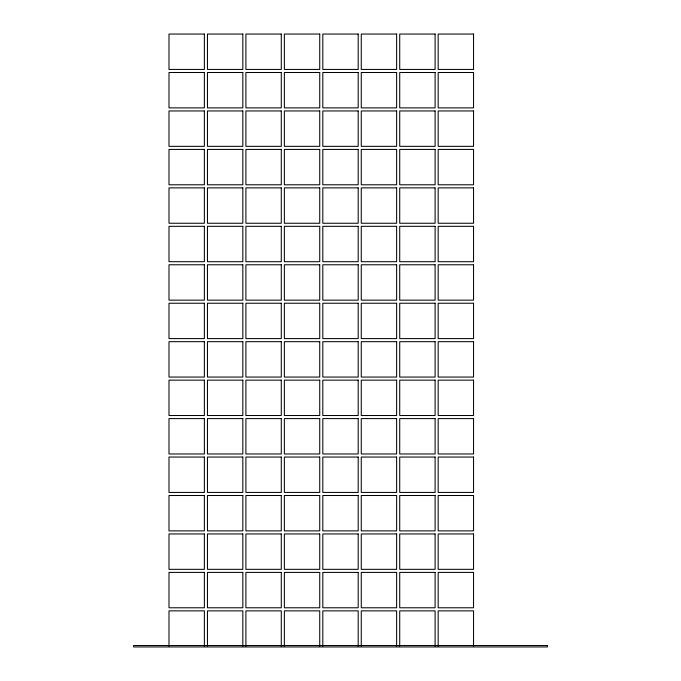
<?xml version="1.0" encoding="UTF-8"?>
<svg xmlns="http://www.w3.org/2000/svg" width="681" height="681" viewBox="0 0 681 681"><rect width="100%" height="100%" fill="white"/><g stroke="black" fill="none" stroke-linecap="round" stroke-linejoin="round"><path stroke-width="1.02" d="M473.55 646.243L473.55 610.866L438.172 610.866L438.172 646.243M435.099 646.243L435.099 610.866L399.721 610.866L399.721 646.243M396.64 646.243L396.64 610.866L361.262 610.866L361.262 646.243M358.189 646.243L358.189 610.866L322.811 610.866L322.811 646.243M319.738 646.243L319.738 610.866L284.36 610.866L284.36 646.243M281.279 646.243L281.279 610.866L245.901 610.866L245.901 646.243M242.828 646.243L242.828 610.866L207.45 610.866L207.45 646.243M204.368 646.243L204.368 610.866L168.99 610.866L168.99 646.243M204.368 34.05L168.99 34.05L168.99 69.428L204.368 69.428L204.368 34.05M242.828 34.05L207.45 34.05L207.45 69.428L242.828 69.428L242.828 34.05M281.279 34.05L245.901 34.05L245.901 69.428L281.279 69.428L281.279 34.05M319.738 34.05L284.36 34.05L284.36 69.428L319.738 69.428L319.738 34.05M358.189 34.05L322.811 34.05L322.811 69.428L358.189 69.428L358.189 34.05M396.64 34.05L361.262 34.05L361.262 69.428L396.64 69.428L396.64 34.05M435.099 34.05L399.721 34.05L399.721 69.428L435.099 69.428L435.099 34.05M473.55 34.05L438.172 34.05L438.172 69.428L473.55 69.428L473.55 34.05M204.368 72.501L168.99 72.501L168.99 107.879L204.368 107.879L204.368 72.501M242.828 72.501L207.45 72.501L207.45 107.879L242.828 107.879L242.828 72.501M281.279 72.501L245.901 72.501L245.901 107.879L281.279 107.879L281.279 72.501M319.738 72.501L284.36 72.501L284.36 107.879L319.738 107.879L319.738 72.501M358.189 72.501L322.811 72.501L322.811 107.879L358.189 107.879L358.189 72.501M396.64 72.501L361.262 72.501L361.262 107.879L396.64 107.879L396.64 72.501M435.099 72.501L399.721 72.501L399.721 107.879L435.099 107.879L435.099 72.501M473.55 72.501L438.172 72.501L438.172 107.879L473.55 107.879L473.55 72.501M204.368 110.96L168.99 110.96L168.99 146.338L204.368 146.338L204.368 110.96M242.828 110.96L207.45 110.96L207.45 146.338L242.828 146.338L242.828 110.96M281.279 110.96L245.901 110.96L245.901 146.338L281.279 146.338L281.279 110.96M319.738 110.96L284.36 110.96L284.36 146.338L319.738 146.338L319.738 110.96M358.189 110.96L322.811 110.96L322.811 146.338L358.189 146.338L358.189 110.96M396.64 110.96L361.262 110.96L361.262 146.338L396.64 146.338L396.64 110.96M435.099 110.96L399.721 110.96L399.721 146.338L435.099 146.338L435.099 110.96M473.55 110.96L438.172 110.96L438.172 146.338L473.55 146.338L473.55 110.96M204.368 149.411L168.99 149.411L168.99 184.789L204.368 184.789L204.368 149.411M242.828 149.411L207.45 149.411L207.45 184.789L242.828 184.789L242.828 149.411M281.279 149.411L245.901 149.411L245.901 184.789L281.279 184.789L281.279 149.411M319.738 149.411L284.36 149.411L284.36 184.789L319.738 184.789L319.738 149.411M358.189 149.411L322.811 149.411L322.811 184.789L358.189 184.789L358.189 149.411M396.64 149.411L361.262 149.411L361.262 184.789L396.64 184.789L396.64 149.411M435.099 149.411L399.721 149.411L399.721 184.789L435.099 184.789L435.099 149.411M473.55 149.411L438.172 149.411L438.172 184.789L473.55 184.789L473.55 149.411M204.368 187.871L168.99 187.871L168.99 223.249L204.368 223.249L204.368 187.871M242.828 187.871L207.45 187.871L207.45 223.249L242.828 223.249L242.828 187.871M281.279 187.871L245.901 187.871L245.901 223.249L281.279 223.249L281.279 187.871M319.738 187.871L284.36 187.871L284.36 223.249L319.738 223.249L319.738 187.871M358.189 187.871L322.811 187.871L322.811 223.249L358.189 223.249L358.189 187.871M396.64 187.871L361.262 187.871L361.262 223.249L396.64 223.249L396.64 187.871M435.099 187.871L399.721 187.871L399.721 223.249L435.099 223.249L435.099 187.871M473.55 187.871L438.172 187.871L438.172 223.249L473.55 223.249L473.55 187.871M204.368 226.322L168.99 226.322L168.99 261.7L204.368 261.7L204.368 226.322M242.828 226.322L207.45 226.322L207.45 261.7L242.828 261.7L242.828 226.322M281.279 226.322L245.901 226.322L245.901 261.7L281.279 261.7L281.279 226.322M319.738 226.322L284.36 226.322L284.36 261.7L319.738 261.7L319.738 226.322M358.189 226.322L322.811 226.322L322.811 261.7L358.189 261.7L358.189 226.322M396.64 226.322L361.262 226.322L361.262 261.7L396.64 261.7L396.64 226.322M435.099 226.322L399.721 226.322L399.721 261.7L435.099 261.7L435.099 226.322M473.55 226.322L438.172 226.322L438.172 261.7L473.55 261.7L473.55 226.322M204.368 264.773L168.99 264.773L168.99 300.151L204.368 300.151L204.368 264.773M242.828 264.773L207.45 264.773L207.45 300.151L242.828 300.151L242.828 264.773M281.279 264.773L245.901 264.773L245.901 300.151L281.279 300.151L281.279 264.773M319.738 264.773L284.36 264.773L284.36 300.151L319.738 300.151L319.738 264.773M358.189 264.773L322.811 264.773L322.811 300.151L358.189 300.151L358.189 264.773M396.64 264.773L361.262 264.773L361.262 300.151L396.64 300.151L396.64 264.773M435.099 264.773L399.721 264.773L399.721 300.151L435.099 300.151L435.099 264.773M473.55 264.773L438.172 264.773L438.172 300.151L473.55 300.151L473.55 264.773M204.368 303.232L168.99 303.232L168.99 338.61L204.368 338.61L204.368 303.232M242.828 303.232L207.45 303.232L207.45 338.61L242.828 338.61L242.828 303.232M281.279 303.232L245.901 303.232L245.901 338.61L281.279 338.61L281.279 303.232M319.738 303.232L284.36 303.232L284.36 338.61L319.738 338.61L319.738 303.232M358.189 303.232L322.811 303.232L322.811 338.61L358.189 338.61L358.189 303.232M396.64 303.232L361.262 303.232L361.262 338.61L396.64 338.61L396.64 303.232M435.099 303.232L399.721 303.232L399.721 338.61L435.099 338.61L435.099 303.232M473.55 303.232L438.172 303.232L438.172 338.61L473.55 338.61L473.55 303.232M204.368 341.683L168.99 341.683L168.99 377.061L204.368 377.061L204.368 341.683M242.828 341.683L207.45 341.683L207.45 377.061L242.828 377.061L242.828 341.683M281.279 341.683L245.901 341.683L245.901 377.061L281.279 377.061L281.279 341.683M319.738 341.683L284.36 341.683L284.36 377.061L319.738 377.061L319.738 341.683M358.189 341.683L322.811 341.683L322.811 377.061L358.189 377.061L358.189 341.683M396.64 341.683L361.262 341.683L361.262 377.061L396.64 377.061L396.64 341.683M435.099 341.683L399.721 341.683L399.721 377.061L435.099 377.061L435.099 341.683M473.55 341.683L438.172 341.683L438.172 377.061L473.55 377.061L473.55 341.683M204.368 380.143L168.99 380.143L168.99 415.521L204.368 415.521L204.368 380.143M242.828 380.143L207.45 380.143L207.45 415.521L242.828 415.521L242.828 380.143M281.279 380.143L245.901 380.143L245.901 415.521L281.279 415.521L281.279 380.143M319.738 380.143L284.36 380.143L284.36 415.521L319.738 415.521L319.738 380.143M358.189 380.143L322.811 380.143L322.811 415.521L358.189 415.521L358.189 380.143M396.64 380.143L361.262 380.143L361.262 415.521L396.64 415.521L396.64 380.143M435.099 380.143L399.721 380.143L399.721 415.521L435.099 415.521L435.099 380.143M473.55 380.143L438.172 380.143L438.172 415.521L473.55 415.521L473.55 380.143M204.368 418.594L168.99 418.594L168.99 453.972L204.368 453.972L204.368 418.594M242.828 418.594L207.45 418.594L207.45 453.972L242.828 453.972L242.828 418.594M281.279 418.594L245.901 418.594L245.901 453.972L281.279 453.972L281.279 418.594M319.738 418.594L284.36 418.594L284.36 453.972L319.738 453.972L319.738 418.594M358.189 418.594L322.811 418.594L322.811 453.972L358.189 453.972L358.189 418.594M396.64 418.594L361.262 418.594L361.262 453.972L396.64 453.972L396.64 418.594M435.099 418.594L399.721 418.594L399.721 453.972L435.099 453.972L435.099 418.594M473.55 418.594L438.172 418.594L438.172 453.972L473.55 453.972L473.55 418.594M204.368 457.045L168.99 457.045L168.99 492.423L204.368 492.423L204.368 457.045M242.828 457.045L207.45 457.045L207.45 492.423L242.828 492.423L242.828 457.045M281.279 457.045L245.901 457.045L245.901 492.423L281.279 492.423L281.279 457.045M319.738 457.045L284.36 457.045L284.36 492.423L319.738 492.423L319.738 457.045M358.189 457.045L322.811 457.045L322.811 492.423L358.189 492.423L358.189 457.045M396.64 457.045L361.262 457.045L361.262 492.423L396.64 492.423L396.64 457.045M435.099 457.045L399.721 457.045L399.721 492.423L435.099 492.423L435.099 457.045M473.55 457.045L438.172 457.045L438.172 492.423L473.55 492.423L473.55 457.045M204.368 495.504L168.99 495.504L168.99 530.882L204.368 530.882L204.368 495.504M242.828 495.504L207.45 495.504L207.45 530.882L242.828 530.882L242.828 495.504M281.279 495.504L245.901 495.504L245.901 530.882L281.279 530.882L281.279 495.504M319.738 495.504L284.36 495.504L284.36 530.882L319.738 530.882L319.738 495.504M358.189 495.504L322.811 495.504L322.811 530.882L358.189 530.882L358.189 495.504M396.64 495.504L361.262 495.504L361.262 530.882L396.64 530.882L396.64 495.504M435.099 495.504L399.721 495.504L399.721 530.882L435.099 530.882L435.099 495.504M473.55 495.504L438.172 495.504L438.172 530.882L473.55 530.882L473.55 495.504M204.368 533.955L168.99 533.955L168.99 569.333L204.368 569.333L204.368 533.955M242.828 533.955L207.45 533.955L207.45 569.333L242.828 569.333L242.828 533.955M281.279 533.955L245.901 533.955L245.901 569.333L281.279 569.333L281.279 533.955M319.738 533.955L284.36 533.955L284.36 569.333L319.738 569.333L319.738 533.955M358.189 533.955L322.811 533.955L322.811 569.333L358.189 569.333L358.189 533.955M396.64 533.955L361.262 533.955L361.262 569.333L396.64 569.333L396.64 533.955M435.099 533.955L399.721 533.955L399.721 569.333L435.099 569.333L435.099 533.955M473.55 533.955L438.172 533.955L438.172 569.333L473.55 569.333L473.55 533.955M204.368 572.406L168.99 572.406L168.99 607.784L204.368 607.784L204.368 572.406M242.828 572.406L207.45 572.406L207.45 607.784L242.828 607.784L242.828 572.406M281.279 572.406L245.901 572.406L245.901 607.784L281.279 607.784L281.279 572.406M319.738 572.406L284.36 572.406L284.36 607.784L319.738 607.784L319.738 572.406M358.189 572.406L322.811 572.406L322.811 607.784L358.189 607.784L358.189 572.406M396.64 572.406L361.262 572.406L361.262 607.784L396.64 607.784L396.64 572.406M435.099 572.406L399.721 572.406L399.721 607.784L435.099 607.784L435.099 572.406M473.55 572.406L438.172 572.406L438.172 607.784L473.55 607.784L473.55 572.406M547.379 645.537L133.621 645.537L133.621 646.95L547.379 646.95L547.379 645.537"/></g></svg>
